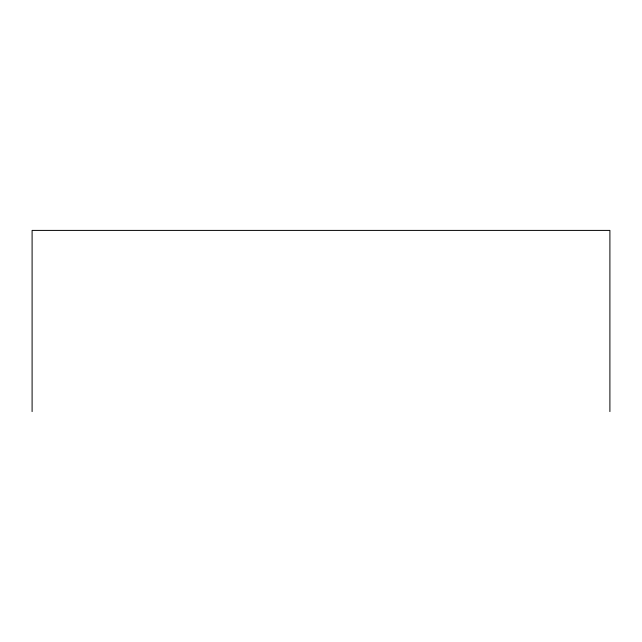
<?xml version="1.0" encoding="UTF-8"?>
<svg xmlns="http://www.w3.org/2000/svg" width="642" height="642" viewBox="0 0 642 642"><rect width="100%" height="100%" fill="white"/><g stroke="black" fill="none" stroke-linecap="round" stroke-linejoin="round"><path stroke-width="0.96" d="M609.9 411.594L609.9 230.406L32.1 230.406L32.1 411.594"/></g></svg>
